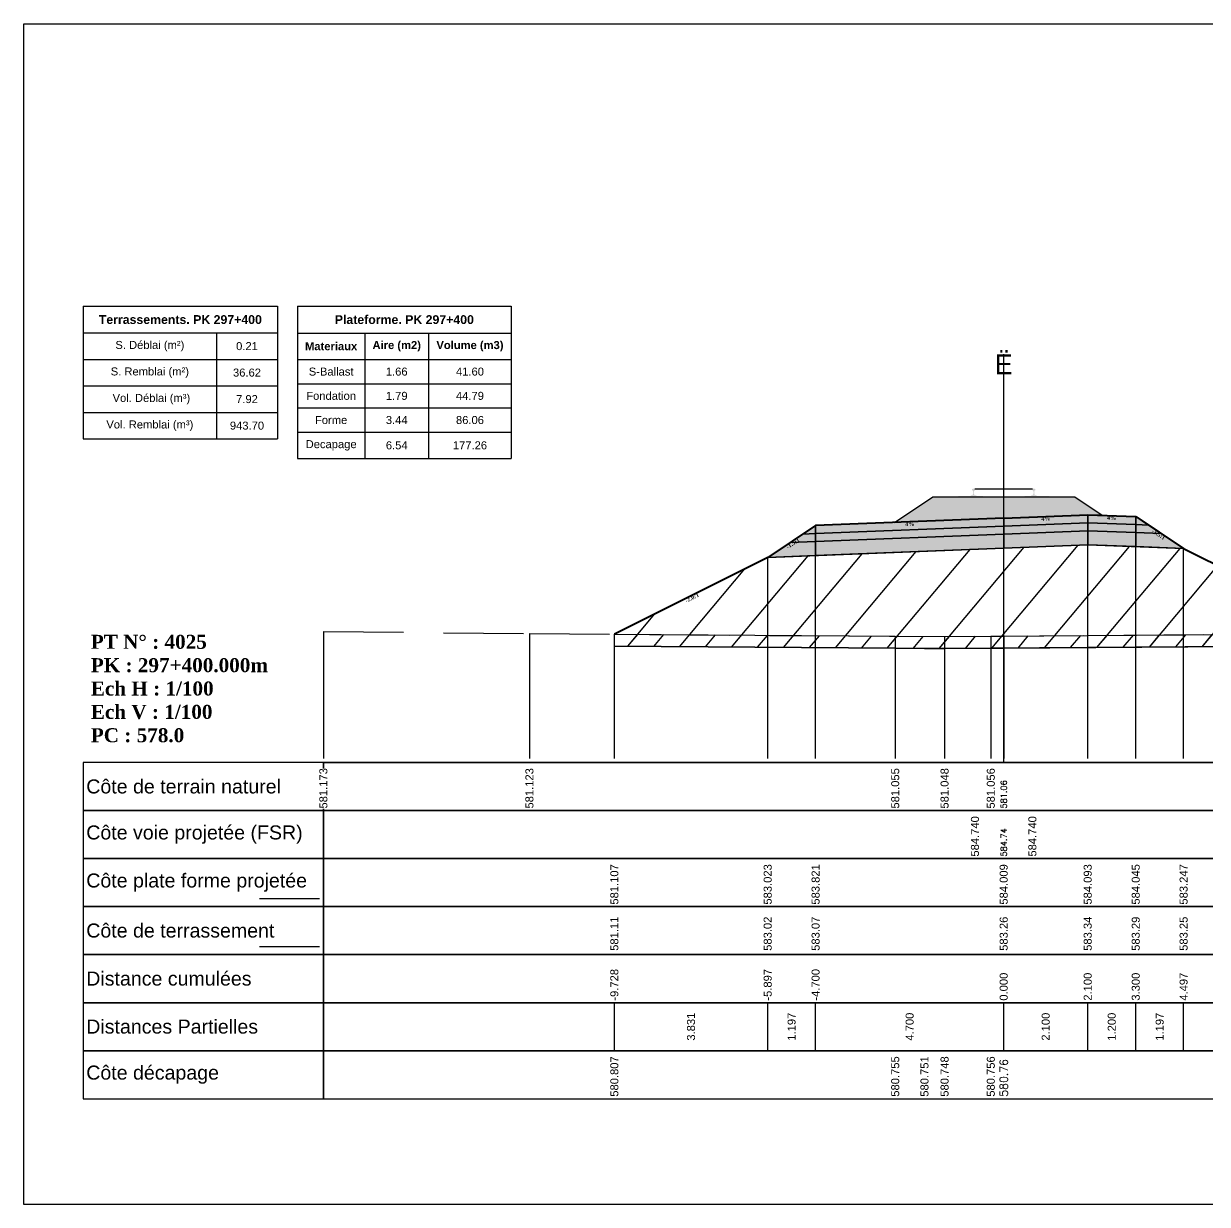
# Model space of a CAD drawing. Header units: millimetres. Extents: x 2762 to 3076, y 916 to 3305.
# Drawn here: x 3026.54 to 3056.12, y 2397.65 to 2427.15 of the extents above; entities that cross this region are included whole.
import ezdxf

# ---------------------------------------------------------------- set-up
doc = ezdxf.new("R2010")
doc.units = ezdxf.units.MM
doc.header["$LTSCALE"] = 2
doc.linetypes.add('CACHE', pattern=[9.525, 6.35, -3.175])
doc.linetypes.add('DASHED', pattern=[0.75, 0.5, -0.25])
for name, color, linetype in [('C-ANNO-TABL', 1, 'Continuous'), ('C-ANNO-TABL-TEXT', 150, 'Continuous'), ('C-ANNO-TABL-TITL', 150, 'Continuous'), ('C-ANNO-TABL-TTBL', 5, 'Continuous'), ('C-ROAD-CORR', 5, 'Continuous'), ('C-ROAD-SCTN', 7, 'Continuous')]:
    doc.layers.add(name, color=color, linetype=linetype)
doc.styles.add('ARIAL', font='arial.ttf')
doc.styles.add('C3D_Etiquette', font='romans.shx')
doc.styles.add('C3D_Profil_Travers', font='romans.shx')
doc.styles.get("Standard").update_dxf_attribs({"font": 'arial.ttf'})

msp = doc.modelspace()

# ---------------------------------------------------------------- hatches: boundary and pattern name
at = {"linetype": 'Continuous', "lineweight": -3}
msp.add_hatch(color=254, dxfattribs=at).paths.add_polyline_path([(3049.812, 2415.14), (3049.812, 2415.325), (3049.927, 2415.346), (3050.275, 2415.346), (3050.275, 2415.351), (3050.201, 2415.351), (3050.201, 2415.361), (3050.202, 2415.362), (3050.204, 2415.363), (3050.205, 2415.363), (3050.225, 2415.365), (3050.228, 2415.365), (3050.231, 2415.367), (3050.259, 2415.377), (3050.262, 2415.378), (3050.263, 2415.38), (3050.264, 2415.381), (3050.265, 2415.385), (3050.266, 2415.392), (3050.267, 2415.401), (3050.268, 2415.412), (3050.268, 2415.436), (3050.267, 2415.451), (3050.267, 2415.458), (3050.266, 2415.464), (3050.265, 2415.468), (3050.265, 2415.47), (3050.264, 2415.474), (3050.263, 2415.475), (3050.262, 2415.477), (3050.261, 2415.478), (3050.26, 2415.479), (3050.244, 2415.484), (3050.242, 2415.486), (3050.241, 2415.487), (3050.24, 2415.488), (3050.24, 2415.491), (3050.24, 2415.509), (3050.241, 2415.513), (3050.242, 2415.516), (3050.244, 2415.518), (3050.246, 2415.52), (3050.249, 2415.521), (3050.25, 2415.521), (3050.254, 2415.522), (3050.258, 2415.523), (3050.261, 2415.523), (3050.265, 2415.523), (3050.27, 2415.523), (3050.273, 2415.523), (3050.276, 2415.523), (3050.28, 2415.523), (3050.283, 2415.523), (3050.287, 2415.523), (3050.292, 2415.523), (3050.295, 2415.523), (3050.299, 2415.522), (3050.303, 2415.521), (3050.304, 2415.521), (3050.306, 2415.52), (3050.309, 2415.518), (3050.311, 2415.516), (3050.312, 2415.513), (3050.312, 2415.509), (3050.312, 2415.491), (3050.312, 2415.488), (3050.312, 2415.487), (3050.311, 2415.486), (3050.309, 2415.484), (3050.293, 2415.479), (3050.292, 2415.478), (3050.29, 2415.477), (3050.289, 2415.475), (3050.289, 2415.474), (3050.288, 2415.47), (3050.287, 2415.468), (3050.287, 2415.464), (3050.286, 2415.458), (3050.285, 2415.451), (3050.285, 2415.436), (3050.285, 2415.412), (3050.286, 2415.401), (3050.287, 2415.392), (3050.288, 2415.385), (3050.289, 2415.381), (3050.29, 2415.38), (3050.291, 2415.378), (3050.293, 2415.377), (3050.322, 2415.367), (3050.325, 2415.365), (3050.328, 2415.365), (3050.348, 2415.363), (3050.349, 2415.363), (3050.35, 2415.362), (3050.351, 2415.361), (3050.351, 2415.351), (3050.277, 2415.351), (3050.277, 2415.346), (3050.481, 2415.346), (3050.613, 2415.315), (3051.447, 2415.315), (3051.578, 2415.346), (3051.782, 2415.346), (3051.782, 2415.351), (3051.708, 2415.351), (3051.708, 2415.361), (3051.709, 2415.362), (3051.711, 2415.363), (3051.712, 2415.363), (3051.732, 2415.365), (3051.735, 2415.365), (3051.738, 2415.367), (3051.766, 2415.377), (3051.769, 2415.378), (3051.77, 2415.38), (3051.771, 2415.381), (3051.772, 2415.385), (3051.773, 2415.392), (3051.774, 2415.401), (3051.775, 2415.412), (3051.775, 2415.436), (3051.774, 2415.451), (3051.774, 2415.458), (3051.773, 2415.464), (3051.772, 2415.468), (3051.772, 2415.47), (3051.771, 2415.474), (3051.77, 2415.475), (3051.769, 2415.477), (3051.768, 2415.478), (3051.767, 2415.479), (3051.751, 2415.484), (3051.749, 2415.486), (3051.748, 2415.487), (3051.747, 2415.488), (3051.747, 2415.491), (3051.747, 2415.509), (3051.748, 2415.513), (3051.749, 2415.516), (3051.751, 2415.518), (3051.753, 2415.52), (3051.756, 2415.521), (3051.757, 2415.521), (3051.761, 2415.522), (3051.765, 2415.523), (3051.768, 2415.523), (3051.772, 2415.523), (3051.777, 2415.523), (3051.78, 2415.523), (3051.783, 2415.523), (3051.787, 2415.523), (3051.79, 2415.523), (3051.794, 2415.523), (3051.799, 2415.523), (3051.802, 2415.523), (3051.806, 2415.522), (3051.81, 2415.521), (3051.811, 2415.521), (3051.813, 2415.52), (3051.816, 2415.518), (3051.818, 2415.516), (3051.819, 2415.513), (3051.819, 2415.509), (3051.819, 2415.491), (3051.819, 2415.488), (3051.819, 2415.487), (3051.818, 2415.486), (3051.816, 2415.484), (3051.8, 2415.479), (3051.799, 2415.478), (3051.797, 2415.477), (3051.796, 2415.475), (3051.796, 2415.474), (3051.795, 2415.47), (3051.794, 2415.468), (3051.794, 2415.464), (3051.793, 2415.458), (3051.792, 2415.451), (3051.792, 2415.436), (3051.792, 2415.412), (3051.793, 2415.401), (3051.794, 2415.392), (3051.795, 2415.385), (3051.796, 2415.381), (3051.797, 2415.38), (3051.798, 2415.378), (3051.8, 2415.377), (3051.829, 2415.367), (3051.832, 2415.365), (3051.835, 2415.365), (3051.855, 2415.363), (3051.856, 2415.363), (3051.857, 2415.362), (3051.858, 2415.361), (3051.858, 2415.351), (3051.784, 2415.351), (3051.784, 2415.346), (3052.132, 2415.346), (3052.247, 2415.325), (3052.247, 2415.14)])
h = msp.add_hatch(dxfattribs=at)
h.set_pattern_fill('GRAVEL', color=252, scale=0.009, style=0)
h.set_pattern_definition([(228.0128, (3048.461781, 2414.911666), (-1.8288, -2.0574), [0.030755, -3.0447435]), (184.96974, (3048.441207, 2414.888806), (2.743199999, 0.228600013), [0.0527764, -5.2248644]), (132.51045, (3048.388629, 2414.884234), (2.286, -2.5146), [0.0372133, -3.684125]), (267.2737, (3048.299475, 2414.827084), (0.2286, 4.572), [0.0480604, -4.7579794]), (292.83365, (3048.297189, 2414.779078), (-1.143, 2.7432), [0.047127, -4.6655827]), (357.2737, (3048.315477, 2414.735644), (-4.572, 0.2286), [0.0480604, -4.7579794]), (37.69424, (3048.363483, 2414.733358), (-2.9718, -2.286), [0.0635574, -6.2921804]), (72.25533, (3048.413775, 2414.77222), (1.6002, 5.0292), [0.0600048, -5.940473]), (121.42957, (3048.432063, 2414.82937), (-1.8288, 2.9718), [0.048223, -4.774099]), (175.23636, (3048.406917, 2414.870518), (2.5146, -0.2286), [0.055054, -2.697654]), (222.39744, (3048.352053, 2414.87509), (-2.7432, -2.5146), [0.071197, -7.0485095]), (138.81407, (3048.52579, 2414.824798), (-1.6002, 1.3716), [0.0243004, -2.405751]), (171.46923, (3048.507501, 2414.8408), (2.9718, -0.4572), [0.0462314, -4.5769175]), (225, (3048.46178, 2414.84766), (-3e-17, -0.2286), [0.032329, -0.29096]), (203.1986, (3048.44578, 2414.87509), (1.143, 0.4572), [0.01741, -1.723556]), (291.8014, (3048.429777, 2414.86823), (-0.2286, 0.6858), [0.024621, -1.206428]), (30.9638, (3048.43892, 2414.845372), (0.6858, 0.4572), [0.039989, -1.292967]), (161.565, (3048.47321, 2414.865946), (0.4572, -0.2286), [0.028916, -0.693981]), (16.38954, (3048.297189, 2414.868232), (2.286, 0.6858), [0.040508, -4.0102944]), (70.34618, (3048.336051, 2414.879662), (-0.9144, -2.5146), [0.033984, -3.3643994]), (293.1986, (3048.47321, 2414.911666), (-0.4572, 1.143), [0.034819, -1.7061465]), (343.61046, (3048.486927, 2414.879662), (-2.286, 0.6858), [0.040508, -4.0102944]), (339.44395, (3048.29719, 2414.7265), (-1.143, 0.4572), [0.039063, -1.914096]), (294.77514, (3048.333765, 2414.712784), (-1.143, 2.5146), [0.0327305, -3.2403234]), (66.8014, (3048.475497, 2414.683066), (0.4572, 1.143), [0.034819, -1.7061465]), (17.35402, (3048.489213, 2414.71507), (-2.9718, -0.9144), [0.0383204, -3.793714]), (69.44395, (3048.363483, 2414.683066), (-0.4572, -1.143), [0.0195316, -1.933628]), (101.3099, (3048.46178, 2414.683066), (-0.2286, 0.9144), [0.011656, -1.1539795]), (165.9638, (3048.459495, 2414.694496), (0.6858, -0.2286), [0.047127, -0.895415]), (186.009, (3048.413775, 2414.705926), (2.286, 0.2286), [0.043674, -4.323723]), (303.69, (3048.43892, 2414.8248), (-0.2286, 0.4572), [0.032969, -0.79126]), (353.15723, (3048.457209, 2414.797366), (3.8862, -0.4572), [0.05756, -5.698441]), (60.9454, (3048.51436, 2414.790508), (-0.9144, -1.6002), [0.023536, -2.330045]), (90, (3048.5258, 2414.81108), (-0.2286, 0.2286), [0.013716, -0.214884]), (120.25644, (3048.409203, 2414.712784), (0.9144, -1.6002), [0.031758, -3.1440547]), (48.0128, (3048.393201, 2414.740216), (1.8288, 2.0574), [0.06151, -3.0139886]), (0, (3048.43435, 2414.78594), (0.2286, 0.2286), [0.059436, -0.169164]), (325.30485, (3048.493785, 2414.785936), (2.286, -1.6002), [0.036145, -3.5783385]), (254.0546, (3048.523503, 2414.765362), (-0.2286, -0.9144), [0.033285, -1.6309485]), (207.64598, (3048.514359, 2414.733358), (-4.3434, -2.286), [0.054193, -5.365122]), (175.42608, (3048.466353, 2414.708212), (-2.9718, 0.2286), [0.0573327, -5.675926])])
h.paths.add_polyline_path([(3048.297, 2414.683), (3049.255, 2415.321), (3052.805, 2415.321), (3053.494, 2414.862), (3053.13, 2414.876)])
h = msp.add_hatch(color=11, dxfattribs=at)
h.paths.add_polyline_path([(3054.33, 2414.628), (3054.33, 2414.828), (3054.649, 2414.616)])
h.paths.add_polyline_path([(3053.13, 2414.676), (3053.13, 2414.876), (3054.33, 2414.828), (3054.33, 2414.628)])
h.paths.add_polyline_path([(3051.03, 2414.592), (3051.03, 2414.792), (3053.13, 2414.876), (3053.13, 2414.676)])
h.paths.add_polyline_path([(3046.33, 2414.404), (3046.33, 2414.604), (3051.03, 2414.792), (3051.03, 2414.592)])
h.paths.add_polyline_path([(3046.01, 2414.392), (3046.33, 2414.604), (3046.33, 2414.404)])
h = msp.add_hatch(color=83, dxfattribs=at)
h.paths.add_polyline_path([(3054.33, 2414.078), (3054.33, 2414.428), (3054.968, 2414.403), (3055.526, 2414.03)])
h.paths.add_polyline_path([(3053.13, 2414.126), (3053.13, 2414.476), (3054.33, 2414.428), (3054.33, 2414.078)])
h.paths.add_polyline_path([(3051.03, 2414.042), (3051.03, 2414.392), (3053.13, 2414.476), (3053.13, 2414.126)])
h.paths.add_polyline_path([(3046.33, 2413.854), (3046.33, 2414.204), (3051.03, 2414.392), (3051.03, 2414.042)])
h.paths.add_polyline_path([(3045.133, 2413.806), (3045.691, 2414.179), (3046.33, 2414.204), (3046.33, 2413.854)])
h = msp.add_hatch(color=30, dxfattribs=at)
h.paths.add_polyline_path([(3054.33, 2414.428), (3054.33, 2414.628), (3054.649, 2414.616), (3054.968, 2414.403)])
h.paths.add_polyline_path([(3053.13, 2414.476), (3053.13, 2414.676), (3054.33, 2414.628), (3054.33, 2414.428)])
h.paths.add_polyline_path([(3051.03, 2414.392), (3051.03, 2414.592), (3053.13, 2414.676), (3053.13, 2414.476)])
h.paths.add_polyline_path([(3046.33, 2414.204), (3046.33, 2414.404), (3051.03, 2414.592), (3051.03, 2414.392)])
h.paths.add_polyline_path([(3045.691, 2414.179), (3046.01, 2414.392), (3046.33, 2414.404), (3046.33, 2414.204)])
h = msp.add_hatch(dxfattribs=at)
h.set_pattern_fill('_U', color=3, angle=50, style=0, pattern_type=0)
h.set_pattern_definition([(50, (3062.5541, 2411.6277), (-0.766044, 0.642788), [])])
h.paths.add_polyline_path([(3062.554, 2411.628), (3062.773, 2411.847), (3063.073, 2411.859), (3063.092, 2411.932), (3063.092, 2411.632)])
h.paths.add_polyline_path([(3041.301, 2411.591), (3041.301, 2411.891), (3045.133, 2413.806), (3053.13, 2414.126), (3055.526, 2414.03), (3059.773, 2411.907), (3061.273, 2411.847), (3061.501, 2411.62), (3050.708, 2411.54), (3049.553, 2411.532), (3048.32, 2411.538)])
h = msp.add_hatch(dxfattribs=at)
h.set_pattern_fill('_U', color=150, scale=0.5, angle=50, style=0, pattern_type=0)
h.set_pattern_definition([(50, (3062.5541, 2411.62773), (-0.383022, 0.321394), [])])
h.paths.add_polyline_path([(3062.554, 2411.628), (3062.773, 2411.847), (3063.073, 2411.859), (3063.092, 2411.932), (3063.092, 2411.632)])
h.paths.add_polyline_path([(3059.773, 2411.907), (3063.092, 2411.932), (3063.073, 2411.859), (3062.773, 2411.847), (3062.554, 2411.628), (3061.501, 2411.62), (3061.273, 2411.847)])
h.paths.add_polyline_path([(3041.301, 2411.591), (3041.301, 2411.891), (3048.32, 2411.838), (3049.553, 2411.832), (3050.708, 2411.84), (3059.773, 2411.907), (3061.273, 2411.847), (3061.501, 2411.62), (3050.708, 2411.54), (3049.553, 2411.532), (3048.32, 2411.538)])

# ---------------------------------------------------------------- linework, layer by layer
at = {"color": 7, "linetype": 'Continuous', "lineweight": -3}
for p, q in [((3051.03, 2408.684), (3051.03, 2418.884)), ((3034.029, 2408.684), (3068.031, 2408.684)), ((3041.301, 2401.484), (3041.301, 2402.684)), ((3045.133, 2401.484), (3045.133, 2402.684)), ((3045.133, 2401.484), (3045.133, 2402.684)), ((3046.33, 2401.484), (3046.33, 2402.684)), ((3046.33, 2401.484), (3046.33, 2402.684)), ((3051.03, 2401.484), (3051.03, 2402.684)), ((3051.03, 2401.484), (3051.03, 2402.684)), ((3053.13, 2401.484), (3053.13, 2402.684)), ((3053.13, 2401.484), (3053.13, 2402.684)), ((3054.33, 2401.484), (3054.33, 2402.684)), ((3054.33, 2401.484), (3054.33, 2402.684)), ((3055.526, 2401.484), (3055.526, 2402.684)), ((3055.526, 2401.484), (3055.526, 2402.684))]:
    msp.add_line(p, q, dxfattribs=at)
at = {"color": 251, "linetype": 'Continuous', "lineweight": -3}
for p, q in [((3048.297, 2414.683), (3049.255, 2415.321)), ((3049.255, 2415.321), (3052.805, 2415.321)), ((3052.805, 2415.321), (3053.494, 2414.862)), ((3046.33, 2414.604), (3051.03, 2414.792)), ((3053.13, 2414.876), (3048.297, 2414.683)), ((3051.03, 2414.792), (3053.13, 2414.876)), ((3051.03, 2414.592), (3051.03, 2414.792)), ((3051.03, 2414.792), (3051.03, 2414.592)), ((3053.494, 2414.862), (3053.13, 2414.876)), ((3053.13, 2414.676), (3053.13, 2414.876)), ((3053.13, 2414.876), (3054.33, 2414.828)), ((3053.13, 2414.876), (3053.13, 2414.676)), ((3054.33, 2414.628), (3054.33, 2414.828)), ((3054.33, 2414.828), (3054.649, 2414.616)), ((3054.33, 2414.828), (3054.33, 2414.628)), ((3046.01, 2414.392), (3046.33, 2414.604)), ((3046.33, 2414.404), (3046.33, 2414.604)), ((3046.33, 2414.604), (3046.33, 2414.404)), ((3051.03, 2414.592), (3046.33, 2414.404)), ((3053.13, 2414.676), (3051.03, 2414.592)), ((3054.33, 2414.628), (3053.13, 2414.676)), ((3054.649, 2414.616), (3054.33, 2414.628)), ((3046.33, 2414.404), (3046.01, 2414.392))]:
    msp.add_line(p, q, dxfattribs=at)
at = {"color": 53, "linetype": 'Continuous', "lineweight": -3}
for p, q in [((3046.33, 2414.404), (3051.03, 2414.592)), ((3051.03, 2414.592), (3053.13, 2414.676)), ((3051.03, 2414.392), (3051.03, 2414.592)), ((3051.03, 2414.592), (3051.03, 2414.392)), ((3053.13, 2414.476), (3051.03, 2414.392)), ((3051.03, 2414.392), (3053.13, 2414.476)), ((3053.13, 2414.476), (3053.13, 2414.676)), ((3053.13, 2414.676), (3054.33, 2414.628)), ((3053.13, 2414.676), (3053.13, 2414.476)), ((3054.33, 2414.428), (3053.13, 2414.476)), ((3053.13, 2414.126), (3053.13, 2414.476)), ((3053.13, 2414.476), (3054.33, 2414.428)), ((3053.13, 2414.476), (3053.13, 2414.126)), ((3054.33, 2414.428), (3054.33, 2414.628)), ((3054.33, 2414.628), (3054.649, 2414.616)), ((3054.33, 2414.628), (3054.33, 2414.428)), ((3054.649, 2414.616), (3054.968, 2414.403)), ((3045.133, 2413.806), (3045.691, 2414.179)), ((3045.691, 2414.179), (3046.01, 2414.392)), ((3046.33, 2414.204), (3045.691, 2414.179)), ((3045.691, 2414.179), (3046.33, 2414.204)), ((3046.01, 2414.392), (3046.33, 2414.404)), ((3046.33, 2414.204), (3046.33, 2414.404)), ((3046.33, 2414.404), (3046.33, 2414.204)), ((3051.03, 2414.392), (3046.33, 2414.204)), ((3046.33, 2414.204), (3051.03, 2414.392)), ((3046.33, 2413.854), (3046.33, 2414.204)), ((3046.33, 2414.204), (3046.33, 2413.854)), ((3051.03, 2414.042), (3051.03, 2414.392)), ((3051.03, 2414.392), (3051.03, 2414.042)), ((3054.968, 2414.403), (3054.33, 2414.428)), ((3054.33, 2414.078), (3054.33, 2414.428)), ((3054.33, 2414.428), (3054.968, 2414.403)), ((3054.33, 2414.428), (3054.33, 2414.078)), ((3054.968, 2414.403), (3055.526, 2414.03)), ((3051.03, 2414.042), (3046.33, 2413.854)), ((3053.13, 2414.126), (3051.03, 2414.042)), ((3054.33, 2414.078), (3053.13, 2414.126)), ((3055.526, 2414.03), (3054.33, 2414.078)), ((3046.33, 2413.854), (3045.133, 2413.806))]:
    msp.add_line(p, q, dxfattribs=at)
at = {"color": 253, "linetype": 'Continuous', "lineweight": -3}
for p, q in [((3045.133, 2413.806), (3053.13, 2414.126)), ((3053.13, 2414.126), (3055.526, 2414.03)), ((3055.526, 2414.03), (3059.773, 2411.907)), ((3041.301, 2411.891), (3045.133, 2413.806)), ((3041.301, 2411.591), (3041.301, 2411.891)), ((3041.301, 2411.891), (3048.32, 2411.838)), ((3041.301, 2411.591), (3041.301, 2411.891)), ((3048.32, 2411.838), (3049.553, 2411.832)), ((3049.553, 2411.832), (3050.708, 2411.84)), ((3050.708, 2411.84), (3059.773, 2411.907)), ((3048.32, 2411.538), (3041.301, 2411.591)), ((3048.32, 2411.538), (3041.301, 2411.591)), ((3049.553, 2411.532), (3048.32, 2411.538)), ((3049.553, 2411.532), (3048.32, 2411.538)), ((3050.708, 2411.54), (3049.553, 2411.532)), ((3050.708, 2411.54), (3049.553, 2411.532)), ((3061.501, 2411.62), (3050.708, 2411.54)), ((3061.501, 2411.62), (3050.708, 2411.54))]:
    msp.add_line(p, q, dxfattribs=at)
at = {"color": 8, "linetype": 'CACHE', "lineweight": -3}
for p, q in [((3051.03, 2408.784), (3051.03, 2414.042)), ((3051.03, 2408.784), (3051.03, 2414.042)), ((3053.13, 2408.784), (3053.13, 2414.126)), ((3054.33, 2408.784), (3054.33, 2414.078)), ((3055.526, 2408.784), (3055.526, 2414.03)), ((3045.133, 2408.784), (3045.133, 2413.806)), ((3046.33, 2408.784), (3046.33, 2413.854)), ((3041.301, 2408.784), (3041.301, 2411.891))]:
    msp.add_line(p, q, dxfattribs=at)
at = {"color": 105, "linetype": 'DASHED', "lineweight": -3, "ltscale": 2}
for p, q in [((3034.03, 2411.957), (3039.179, 2411.907)), ((3039.179, 2411.907), (3048.32, 2411.838)), ((3048.32, 2411.838), (3049.553, 2411.832)), ((3049.553, 2411.832), (3050.708, 2411.84)), ((3050.708, 2411.84), (3051.03, 2411.842)), ((3051.03, 2411.842), (3068.03, 2411.968))]:
    msp.add_line(p, q, dxfattribs=at)
at = {"color": 98, "linetype": 'CACHE', "lineweight": -3}
for p, q in [((3034.03, 2411.957), (3034.03, 2408.784)), ((3039.179, 2411.907), (3039.179, 2408.784)), ((3048.32, 2411.838), (3048.32, 2408.784)), ((3049.553, 2411.832), (3049.553, 2408.784)), ((3050.708, 2411.84), (3050.708, 2408.784)), ((3051.03, 2411.842), (3051.03, 2408.784))]:
    msp.add_line(p, q, dxfattribs=at)
at = {"color": 6, "linetype": 'Continuous', "lineweight": -3}
for p, q in [((3041.301, 2411.591), (3048.32, 2411.538)), ((3048.32, 2411.538), (3049.051, 2411.535)), ((3049.051, 2411.535), (3049.553, 2411.532)), ((3049.553, 2411.532), (3050.708, 2411.54)), ((3050.708, 2411.54), (3051.03, 2411.542)), ((3051.03, 2411.542), (3059.773, 2411.607))]:
    msp.add_line(p, q, dxfattribs=at)
at = {"color": 154, "linetype": 'Continuous', "lineweight": -3}
msp.add_line((3032.429, 2405.284), (3033.929, 2405.284), dxfattribs=at)
at = {"color": 1, "linetype": 'Continuous', "lineweight": -3}
msp.add_line((3032.429, 2404.084), (3033.929, 2404.084), dxfattribs=at)
at = {"color": 7, "linetype": 'Continuous', "lineweight": -3}
for points in [[(3034.029, 2407.484), (3034.029, 2408.684), (3028.029, 2408.684), (3028.029, 2407.484)], [(3034.029, 2407.484), (3068.031, 2407.484), (3068.031, 2408.684), (3034.029, 2408.684)], [(3034.029, 2406.284), (3034.029, 2407.484), (3028.029, 2407.484), (3028.029, 2406.284)], [(3034.029, 2406.284), (3068.031, 2406.284), (3068.031, 2407.484), (3034.029, 2407.484)], [(3034.029, 2405.084), (3034.029, 2406.284), (3028.029, 2406.284), (3028.029, 2405.084)], [(3034.029, 2405.084), (3068.031, 2405.084), (3068.031, 2406.284), (3034.029, 2406.284)], [(3034.029, 2403.884), (3034.029, 2405.084), (3028.029, 2405.084), (3028.029, 2403.884)], [(3034.029, 2403.884), (3068.031, 2403.884), (3068.031, 2405.084), (3034.029, 2405.084)], [(3034.029, 2402.684), (3034.029, 2403.884), (3028.029, 2403.884), (3028.029, 2402.684)], [(3034.029, 2402.684), (3068.031, 2402.684), (3068.031, 2403.884), (3034.029, 2403.884)], [(3034.029, 2401.484), (3034.029, 2402.684), (3028.029, 2402.684), (3028.029, 2401.484)], [(3034.029, 2401.484), (3068.031, 2401.484), (3068.031, 2402.684), (3034.029, 2402.684)], [(3034.029, 2400.284), (3034.029, 2401.484), (3028.029, 2401.484), (3028.029, 2400.284)], [(3034.029, 2400.284), (3068.031, 2400.284), (3068.031, 2401.484), (3034.029, 2401.484)]]:
    msp.add_3dface(points, dxfattribs=at)
at = {"layer": 'C-ANNO-TABL', "color": 7, "linetype": 'Continuous', "lineweight": -3}
for p, q in [((3028.029, 2419.419), (3031.358, 2419.419)), ((3031.358, 2419.419), (3032.882, 2419.419)), ((3031.358, 2419.419), (3031.358, 2418.757)), ((3033.382, 2419.416), (3035.064, 2419.416)), ((3035.064, 2419.416), (3036.66, 2419.416)), ((3035.064, 2419.416), (3035.064, 2418.754)), ((3036.66, 2419.416), (3038.723, 2419.416)), ((3036.66, 2419.416), (3036.66, 2418.754)), ((3028.029, 2418.757), (3031.358, 2418.757)), ((3031.358, 2418.757), (3032.882, 2418.757)), ((3031.358, 2418.757), (3031.358, 2418.095)), ((3033.382, 2418.754), (3035.064, 2418.754)), ((3035.064, 2418.754), (3036.66, 2418.754)), ((3035.064, 2418.754), (3035.064, 2418.147)), ((3036.66, 2418.754), (3038.723, 2418.754)), ((3036.66, 2418.754), (3036.66, 2418.147)), ((3028.029, 2418.095), (3031.358, 2418.095)), ((3031.358, 2418.095), (3032.882, 2418.095)), ((3031.358, 2418.095), (3031.358, 2417.432)), ((3033.382, 2418.147), (3035.064, 2418.147)), ((3035.064, 2418.147), (3036.66, 2418.147)), ((3035.064, 2418.147), (3035.064, 2417.543)), ((3036.66, 2418.147), (3038.723, 2418.147)), ((3036.66, 2418.147), (3036.66, 2417.543)), ((3028.029, 2417.432), (3031.358, 2417.432)), ((3031.358, 2417.432), (3032.882, 2417.432)), ((3031.358, 2417.432), (3031.358, 2416.77)), ((3033.382, 2417.543), (3035.064, 2417.543)), ((3035.064, 2417.543), (3036.66, 2417.543)), ((3035.064, 2417.543), (3035.064, 2416.939)), ((3036.66, 2417.543), (3038.723, 2417.543)), ((3036.66, 2417.543), (3036.66, 2416.939)), ((3033.382, 2416.939), (3035.064, 2416.939)), ((3035.064, 2416.939), (3036.66, 2416.939)), ((3035.064, 2416.939), (3035.064, 2416.28)), ((3036.66, 2416.939), (3038.723, 2416.939)), ((3036.66, 2416.939), (3036.66, 2416.28))]:
    msp.add_line(p, q, dxfattribs=at)
at = {"layer": 'C-ANNO-TABL-TTBL', "color": 7, "linetype": 'Continuous', "lineweight": -3}
for p, q in [((3028.029, 2420.084), (3032.882, 2420.084)), ((3028.029, 2420.084), (3028.029, 2419.419)), ((3032.882, 2420.084), (3032.882, 2419.419)), ((3033.382, 2420.084), (3038.723, 2420.084)), ((3033.382, 2420.084), (3033.382, 2419.416)), ((3038.723, 2420.084), (3038.723, 2419.416)), ((3028.029, 2419.419), (3028.029, 2418.757)), ((3032.882, 2419.419), (3032.882, 2418.757)), ((3033.382, 2419.416), (3033.382, 2418.754)), ((3038.723, 2419.416), (3038.723, 2418.754)), ((3028.029, 2418.757), (3028.029, 2418.095)), ((3032.882, 2418.757), (3032.882, 2418.095)), ((3033.382, 2418.754), (3033.382, 2418.147)), ((3038.723, 2418.754), (3038.723, 2418.147)), ((3028.029, 2418.095), (3028.029, 2417.432)), ((3032.882, 2418.095), (3032.882, 2417.432)), ((3033.382, 2418.147), (3033.382, 2417.543)), ((3038.723, 2418.147), (3038.723, 2417.543)), ((3028.029, 2417.432), (3028.029, 2416.77)), ((3032.882, 2417.432), (3032.882, 2416.77)), ((3033.382, 2417.543), (3033.382, 2416.939)), ((3038.723, 2417.543), (3038.723, 2416.939)), ((3033.382, 2416.939), (3033.382, 2416.28)), ((3038.723, 2416.939), (3038.723, 2416.28)), ((3028.029, 2416.77), (3031.358, 2416.77)), ((3031.358, 2416.77), (3032.882, 2416.77)), ((3033.382, 2416.28), (3035.064, 2416.28)), ((3035.064, 2416.28), (3036.66, 2416.28)), ((3036.66, 2416.28), (3038.723, 2416.28))]:
    msp.add_line(p, q, dxfattribs=at)
at = {"layer": 'C-ROAD-CORR', "color": 1, "linetype": 'Continuous', "lineweight": 40}
for p, q in [((3051.03, 2414.792), (3046.33, 2414.604)), ((3051.03, 2414.792), (3053.13, 2414.876)), ((3053.13, 2414.876), (3054.33, 2414.828)), ((3054.33, 2414.828), (3055.526, 2414.03)), ((3046.33, 2414.604), (3045.133, 2413.806)), ((3055.526, 2414.03), (3059.773, 2411.907)), ((3045.133, 2413.806), (3041.301, 2411.891))]:
    msp.add_line(p, q, dxfattribs=at)
at = {"layer": 'C-ROAD-CORR', "color": 102, "linetype": 'Continuous', "lineweight": -3, "ltscale": 0.5}
for p, q in [((3051.03, 2414.042), (3046.33, 2413.854)), ((3051.03, 2414.042), (3053.13, 2414.126)), ((3053.13, 2414.126), (3054.33, 2414.078)), ((3054.33, 2414.078), (3055.526, 2414.03)), ((3046.33, 2413.854), (3045.133, 2413.806))]:
    msp.add_line(p, q, dxfattribs=at)
at = {"layer": 'C-ROAD-SCTN', "color": 154, "linetype": 'Continuous', "lineweight": -3}
for p, q in [((3050.312, 2415.523), (3051.03, 2415.523)), ((3051.03, 2415.523), (3051.747, 2415.523)), ((3046.33, 2414.604), (3051.03, 2414.792)), ((3051.03, 2414.792), (3053.13, 2414.876)), ((3053.13, 2414.876), (3054.33, 2414.828)), ((3054.33, 2414.828), (3055.526, 2414.03)), ((3045.133, 2413.806), (3046.33, 2414.604)), ((3055.526, 2414.03), (3059.773, 2411.907)), ((3041.301, 2411.891), (3045.133, 2413.806))]:
    msp.add_line(p, q, dxfattribs=at)
at = {"layer": 'C-ROAD-SCTN', "color": 140, "linetype": 'Continuous', "lineweight": -3}
for p, q in [((3048.297, 2414.683), (3049.255, 2415.321)), ((3049.255, 2415.321), (3049.298, 2415.321)), ((3049.298, 2415.321), (3051.03, 2415.321)), ((3051.03, 2415.321), (3052.761, 2415.321)), ((3052.761, 2415.321), (3052.805, 2415.321)), ((3052.805, 2415.321), (3053.494, 2414.862))]:
    msp.add_line(p, q, dxfattribs=at)
at = {"layer": 'C-ROAD-SCTN', "color": 1, "linetype": 'Continuous', "lineweight": -3}
for p, q in [((3046.33, 2413.854), (3051.03, 2414.042)), ((3051.03, 2414.042), (3053.13, 2414.126)), ((3053.13, 2414.126), (3054.33, 2414.078)), ((3054.33, 2414.078), (3055.526, 2414.03)), ((3055.526, 2414.03), (3059.773, 2411.907)), ((3041.301, 2411.891), (3045.133, 2413.806)), ((3045.133, 2413.806), (3046.33, 2413.854))]:
    msp.add_line(p, q, dxfattribs=at)

# ---------------------------------------------------------------- texts
at = {"color": 7, "linetype": 'Continuous', "lineweight": -3}
for s, insert, char_height, attachment_point, style in [('{\\fWingdings|b0|i0|c2|p0;Ë}', (3051.03, 2418.384), 0.5, 8, 'C3D_Profil_Travers'), ('{\\fTimes New Roman|b1|i0|c0|p18;PT N° : 4025\\PPK : 297+400.000m\\PEch H : 1/100\\PEch V : 1/100\\PPC : 578.0}', (3028.218, 2409.184), 0.35, 7, 'C3D_Profil_Travers'), ('{\\fArial|b0|i0|c0|p34;Côte de terrain naturel}', (3028.104, 2408.084), 0.35, 4, 'C3D_Etiquette'), ('{\\fArial|b0|i0|c0|p34;Côte plate forme projetée}', (3028.104, 2405.684), 0.35, 4, 'C3D_Etiquette'), ('{\\fArial|b0|i0|c0|p34;Côte de terrassement}', (3028.104, 2404.484), 0.35, 4, 'C3D_Etiquette'), ('{\\fArial|b0|i0|c0|p34;Distance cumulées}', (3028.104, 2403.284), 0.35, 4, 'C3D_Etiquette'), ('{\\fArial|b0|i0|c0|p34;Distances Partielles}', (3028.104, 2402.084), 0.35, 4, 'C3D_Etiquette'), ('{\\fArial|b0|i0|c0|p34;Côte décapage}', (3028.104, 2400.884), 0.35, 4, 'C3D_Etiquette')]:
    msp.add_mtext(s, dxfattribs=dict(at, insert=insert, char_height=char_height, attachment_point=attachment_point, style=style))
at = {"color": 7, "linetype": 'Continuous', "lineweight": -3, "char_height": 0.1, "attachment_point": 2, "style": 'C3D_Etiquette'}
for s, insert, width, rotation in [('{\\fTimes New Roman|b1|i0|c0|p18;4%}', (3052.08, 2414.83), 0.37094, 2.2906), ('{\\fTimes New Roman|b1|i0|c0|p18;4%}', (3053.729, 2414.848), 0.42071, 357.7094), ('{\\fTimes New Roman|b1|i0|c0|p18;4%}', (3048.68, 2414.694), 0.42071, 2.2906), ('{\\fTimes New Roman|b1|i0|c0|p18;-1.5:1}', (3054.926, 2414.426), 0.34598, 326.3099), ('{\\fTimes New Roman|b1|i0|c0|p18;-1.5:1}', (3045.733, 2414.202), 0.34598, 33.6901), ('{\\fTimes New Roman|b1|i0|c0|p18;-2.0:1}', (3043.219, 2412.845), 0.34598, 26.5651)]:
    msp.add_mtext(s, dxfattribs=dict(at, insert=insert, width=width, rotation=rotation))
at = {"color": 7, "linetype": 'Continuous', "lineweight": -3, "insert": (3028.104, 2406.884), "char_height": 0.35, "attachment_point": 4}
msp.add_mtext('{\\fArial|b0|i0|c0|p34;Côte voie projetée (FSR)}', dxfattribs=at)
at = {"color": 7, "linetype": 'Continuous', "lineweight": -3, "rotation": 90, "style": 'C3D_Profil_Travers'}
for s, insert, char_height, attachment_point in [('584.74', (3051.03, 2406.334), 0.15, 4), ('{\\fArial|b0|i0|c0|p34;581.11}', (3041.301, 2403.979), 0.2, 4), ('{\\fArial|b0|i0|c0|p34;583.02}', (3045.133, 2403.979), 0.2, 4), ('{\\fArial|b0|i0|c0|p34;583.07}', (3046.33, 2403.979), 0.2, 4), ('{\\fArial|b0|i0|c0|p34;583.26}', (3051.03, 2403.979), 0.2, 4), ('{\\fArial|b0|i0|c0|p34;583.34}', (3053.13, 2403.979), 0.2, 4), ('{\\fArial|b0|i0|c0|p34;583.29}', (3054.33, 2403.979), 0.2, 4), ('{\\fArial|b0|i0|c0|p34;583.25}', (3055.526, 2403.979), 0.2, 4), ('{\\fArial|b0|i0|c0|p34;3.831}', (3043.217, 2402.084), 0.2, 5), ('{\\fArial|b0|i0|c0|p34;1.197}', (3045.731, 2402.084), 0.2, 5), ('{\\fArial|b0|i0|c0|p34;4.700}', (3048.68, 2402.084), 0.2, 5), ('{\\fArial|b0|i0|c0|p34;2.100}', (3052.08, 2402.084), 0.2, 5), ('{\\fArial|b0|i0|c0|p34;1.200}', (3053.73, 2402.084), 0.2, 5), ('{\\fArial|b0|i0|c0|p34;1.197}', (3054.928, 2402.084), 0.2, 5)]:
    msp.add_mtext(s, dxfattribs=dict(at, insert=insert, char_height=char_height, attachment_point=attachment_point))
at = {"layer": 'C-ANNO-TABL-TEXT', "color": 7, "linetype": 'Continuous', "lineweight": -3, "char_height": 0.2, "attachment_point": 5, "style": 'ARIAL'}
for s, insert in [('{\\fArial|b0|i0|c0|p34;\\C7;0.21}', (3032.12, 2419.088)), ('{\\fArial|b0|i0|c0|p34;\\C7;36.62}', (3032.12, 2418.426)), ('{\\fArial|b0|i0|c0|p34;\\C7;S-Ballast}', (3034.223, 2418.451)), ('{\\fArial|b0|i0|c0|p34;\\C7;1.66}', (3035.862, 2418.451)), ('{\\C18;\\c0;41.60}', (3037.692, 2418.451)), ('{\\fArial|b0|i0|c0|p34;\\C7;7.92}', (3032.12, 2417.764)), ('{\\fArial|b0|i0|c0|p34;\\C7;Fondation}', (3034.223, 2417.845)), ('{\\fArial|b0|i0|c0|p34;\\C7;1.79}', (3035.862, 2417.845)), ('{\\C18;\\c0;44.79}', (3037.692, 2417.845)), ('{\\fArial|b0|i0|c0|p34;\\C7;943.70}', (3032.12, 2417.101)), ('{\\fArial|b0|i0|c0|p34;\\C7;Forme}', (3034.223, 2417.241)), ('{\\fArial|b0|i0|c0|p34;\\C7;3.44}', (3035.862, 2417.241)), ('{\\C18;\\c0;86.06}', (3037.692, 2417.241)), ('{\\fArial|b0|i0|c0|p34;\\C7;Decapage}', (3034.223, 2416.609)), ('{\\fArial|b0|i0|c0|p34;\\C7;6.54}', (3035.862, 2416.609)), ('{\\C18;\\c0;177.26}', (3037.692, 2416.609))]:
    msp.add_mtext(s, dxfattribs=dict(at, insert=insert))
at = {"layer": 'C-ANNO-TABL-TITL', "color": 7, "linetype": 'Continuous', "lineweight": -3, "attachment_point": 5, "style": 'ARIAL'}
for s, insert, char_height in [('{\\fArial|b1|i0|c0|p34;\\C7;Terrassements. PK 297+400}', (3030.455, 2419.751), 0.22), ('{\\fArial|b1|i0|c0|p34;\\C18;\\c0;Plateforme. PK 297+400}', (3036.052, 2419.75), 0.22), ('{\\fArial|b0|i0|c0|p34;\\C7;S. Déblai (m²) }', (3029.693, 2419.088), 0.2), ('{\\fArial|b1|i0|c0|p34;\\C7;Materiaux   }', (3034.223, 2419.085), 0.2), ('{\\fArial|b1|i0|c0|p34;\\C7;Aire (m2)}', (3035.862, 2419.085), 0.2), ('{\\fArial|b1|i0|c0|p34;\\C7;Volume (m3)}', (3037.692, 2419.085), 0.2), ('{\\fArial|b0|i0|c0|p34;\\C7;S. Remblai (m²) }', (3029.693, 2418.426), 0.2), ('{\\fArial|b0|i0|c0|p34;\\C7; Vol. Déblai (m³) }', (3029.693, 2417.764), 0.2), ('{\\fArial|b0|i0|c0|p34;\\C7;Vol. Remblai (m³)}', (3029.693, 2417.101), 0.2)]:
    msp.add_mtext(s, dxfattribs=dict(at, insert=insert, char_height=char_height))

# ---------------------------------------------------------------- next in the draw order: texts
at = {"color": 7, "linetype": 'Continuous', "lineweight": -3, "char_height": 0.2, "attachment_point": 4, "rotation": 90, "style": 'C3D_Profil_Travers', "bg_fill": 3, "box_fill_scale": 1.000375, "bg_fill_color": 256, "bg_fill_true_color": 13158600, "bg_fill_transparency": 0}
for s, insert, width in [('{\\fArial|b0|i0|c0|p34;581.173}', (3034.03, 2407.534), 0.99553), ('{\\fArial|b0|i0|c0|p34;581.123}', (3039.179, 2407.534), 0.99553), ('{\\fArial|b0|i0|c0|p34;581.055}', (3048.32, 2407.534), 0.99705), ('{\\fArial|b0|i0|c0|p34;581.048}', (3049.553, 2407.534), 0.99595), ('{\\fArial|b0|i0|c0|p34;581.056}', (3050.708, 2407.534), 0.99539), ('{\\fArial|b0|i0|c0|p34;584.740}', (3050.312, 2406.334), 0.99484), ('{\\fArial|b0|i0|c0|p34;584.740}', (3051.747, 2406.334), 0.99484), ('{\\fArial|b0|i0|c0|p34;581.107}', (3041.301, 2405.134), 0.99553), ('{\\fArial|b0|i0|c0|p34;583.023}', (3045.133, 2405.134), 0.99553), ('{\\fArial|b0|i0|c0|p34;583.821}', (3046.33, 2405.134), 0.95654), ('{\\fArial|b0|i0|c0|p34;584.009}', (3051.03, 2405.134), 0.99595), ('{\\fArial|b0|i0|c0|p34;584.093}', (3053.13, 2405.134), 0.99553), ('{\\fArial|b0|i0|c0|p34;584.045}', (3054.33, 2405.134), 0.99705), ('{\\fArial|b0|i0|c0|p34;583.247}', (3055.526, 2405.134), 0.99553), ('{\\fArial|b0|i0|c0|p34;\\C256;-9.728}', (3041.301, 2402.734), 0.77879), ('{\\fArial|b0|i0|c0|p34;\\C256;-5.897}', (3045.133, 2402.734), 0.77838), ('{\\fArial|b0|i0|c0|p34;\\C256;-4.700}', (3046.33, 2402.734), 0.77769), ('{\\fArial|b0|i0|c0|p34;\\C256;0.000}', (3051.03, 2402.734), 0.68096), ('{\\fArial|b0|i0|c0|p34;\\C256;2.100}', (3053.13, 2402.734), 0.6844), ('{\\fArial|b0|i0|c0|p34;\\C256;3.300}', (3054.33, 2402.734), 0.68082), ('{\\fArial|b0|i0|c0|p34;\\C256;4.497}', (3055.526, 2402.734), 0.68978), ('{\\fArial|b0|i0|c0|p34;580.807}', (3041.301, 2400.334), 0.99553), ('{\\fArial|b0|i0|c0|p34;580.755}', (3048.32, 2400.334), 0.99705), ('{\\fArial|b0|i0|c0|p34;580.751}', (3049.051, 2400.334), 0.95654), ('{\\fArial|b0|i0|c0|p34;580.748}', (3049.553, 2400.334), 0.99595), ('{\\fArial|b0|i0|c0|p34;580.756}', (3050.708, 2400.334), 0.99539)]:
    msp.add_mtext(s, dxfattribs=dict(at, insert=insert, width=width))

# ---------------------------------------------------------------- next in the draw order: linework, layer by layer
msp.add_lwpolyline([(3026.54, 2427.145), (3075.54, 2427.145), (3075.54, 2397.645), (3026.54, 2397.645)], close=True)

# ---------------------------------------------------------------- next in the draw order: texts
at = {"color": 7, "linetype": 'Continuous', "lineweight": -3, "attachment_point": 4, "rotation": 90, "style": 'C3D_Profil_Travers'}
for s, insert, char_height in [('581.06', (3051.03, 2407.534), 0.15), ('580.76', (3051.03, 2400.334), 0.2)]:
    msp.add_mtext(s, dxfattribs=dict(at, insert=insert, char_height=char_height))

doc.saveas('drawing.dxf')
